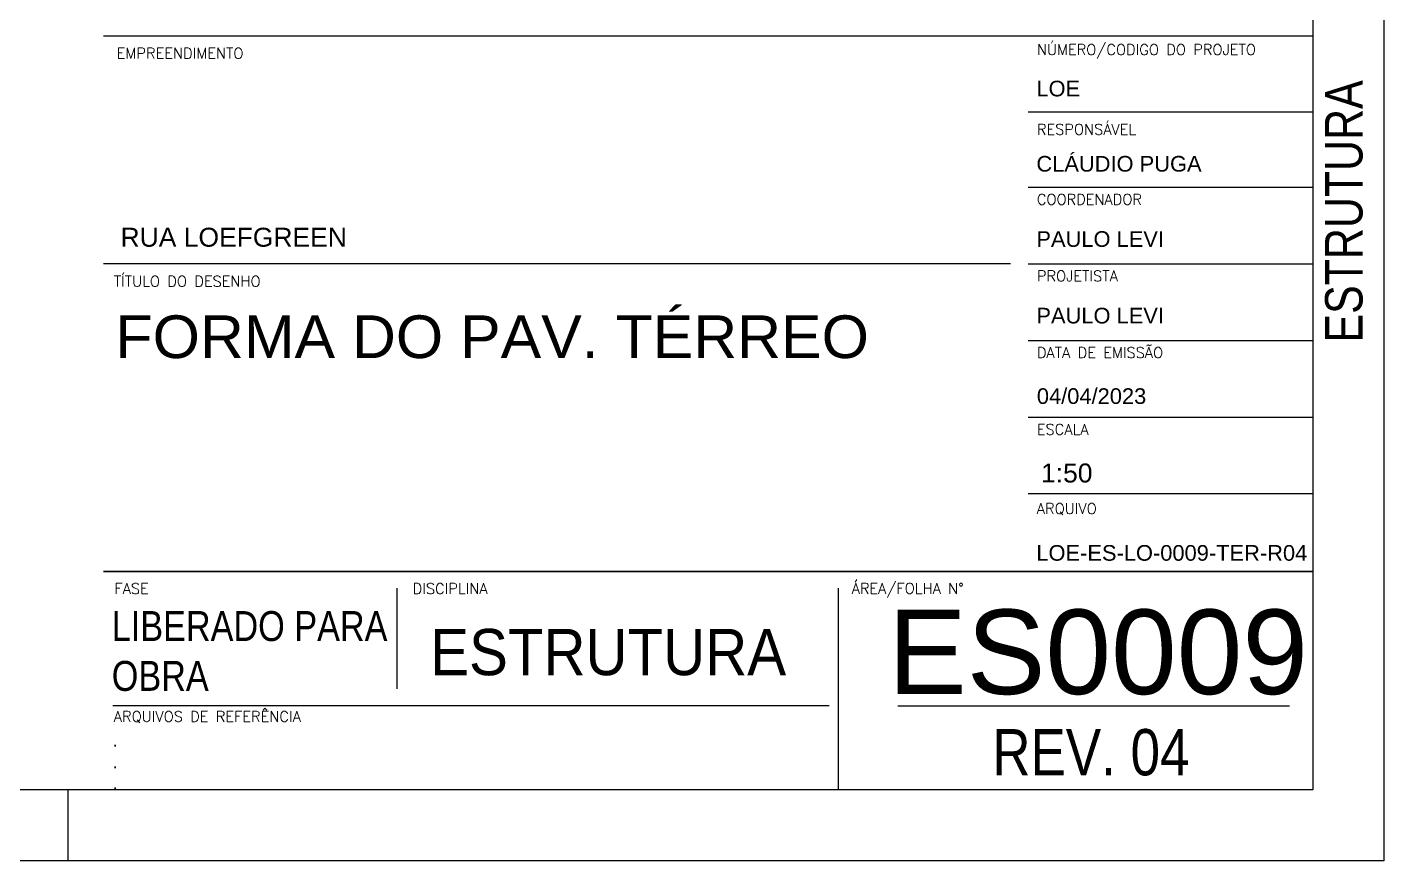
# Model space of a CAD drawing. Extents: x -5173 to 5397, y -2411 to 2089.
# Drawn here: x 4443 to 5397, y -2411 to -1826 of the extents above; entities that cross this region are included whole.
import ezdxf

# ---------------------------------------------------------------- set-up
doc = ezdxf.new("R2010")
doc.units = 0
doc.header["$LTSCALE"] = 50
doc.header["$MEASUREMENT"] = 0
doc.layers.add('CARIMBO', color=7, linetype='CONTINUOUS')
doc.layers.add('F-MARGEM', color=1, linetype='CONTINUOUS')
doc.styles.add('AR-REF', font='arial.ttf')
doc.styles.add('CONT-TITULO', font='arial.ttf')
doc.styles.add('NFOLHA', font='ARIALN.TTF')
doc.styles.add('STYLE3', font='simplex.shx')
doc.styles.add('TITULO DESENHO', font='arial.ttf', dxfattribs={"width": 1.02})

# ---------------------------------------------------------------- blocks, each defined once
blk = doc.blocks.new('A0-5L_900')
at = {"layer": 'F-MARGEM', "color": 2}
blk.add_line((192.9, 1), (192.9, 0), dxfattribs=at)
blk.add_lwpolyline([(0, 0), (0, 90), (211.4, 90), (211.4, 0)], close=True, dxfattribs=at)
at = {"layer": 'F-MARGEM', "color": 7}
blk.add_lwpolyline([(2.5, 89), (210.4, 89), (210.4, 1), (2.5, 1)], close=True, dxfattribs=at)

msp = doc.modelspace()

# ---------------------------------------------------------------- linework, layer by layer
at = {"layer": 'CARIMBO', "color": 6}
for p, q in [((5346.576, -1832.08), (4496.576, -1832.08)), ((5134.189, -1992.08), (4496.576, -1992.08)), ((5346.576, -2208.273), (4496.576, -2208.273))]:
    msp.add_line(p, q, dxfattribs=at)
at = {"layer": 'CARIMBO', "color": 1}
for p, q in [((5146.576, -1885.413), (5346.576, -1885.413)), ((5146.576, -1938.264), (5346.576, -1938.264)), ((5146.576, -1992.08), (5346.576, -1992.08)), ((5146.576, -2045.896), (5346.576, -2045.896)), ((5146.576, -2099.713), (5346.576, -2099.713)), ((5146.576, -2153.529), (5346.576, -2153.529)), ((4703.103, -2290.717), (4703.103, -2219.956)), ((5013.334, -2361.477), (5013.334, -2219.956)), ((5006.698, -2302.59), (4503.212, -2302.59)), ((5054.938, -2302.59), (5330.327, -2302.59))]:
    msp.add_line(p, q, dxfattribs=at)
at = {"layer": 'CARIMBO', "color": 94}
msp.add_line((4496.576, -2208.273), (5346.576, -2208.273), dxfattribs=at)

# ---------------------------------------------------------------- block references
at = {"layer": 'F-MARGEM', "linetype": 'Continuous', "xscale": 50, "yscale": 50, "zscale": 50}
msp.add_blockref('A0-5L_900', (-5173.424, -2411.477), dxfattribs=at)

# ---------------------------------------------------------------- texts
at = {"layer": 'CARIMBO', "color": 2, "style": 'STYLE3'}
for s, p in [('EMPREENDIMENTO', (4505.92, -1847.87)), ('NÚMERO/CODIGO DO PROJETO', (5152.667, -1845.277)), ('RESPONSÁVEL', (5152.715, -1901.366)), ('COORDENADOR', (5152.667, -1950.525)), ('TÍTULO DO DESENHO', (4503.877, -2008.055)), ('PROJETISTA', (5152.667, -2004.342)), ('DATA DE EMISSÃO', (5152.715, -2058.218)), ('ESCALA', (5152.667, -2112.162)), ('ARQUIVO', (5152.667, -2167.753)), ('FASE', (4504.302, -2223.947)), ('DISCIPLINA', (4713.93, -2223.947)), ('ÁREA/FOLHA N°', (5022.498, -2223.868)), ('ARQUIVOS DE REFERÊNCIA', (4503.868, -2313.822))]:
    msp.add_text(s, height=7.5, dxfattribs=at).set_placement(p)
at = {"layer": 'CARIMBO', "color": 5, "style": 'NFOLHA'}
msp.add_text('ESTRUTURA', height=26.325, rotation=90, dxfattribs=at).set_placement((5381.572, -2047.366))
at = {"layer": 'CARIMBO', "color": 3, "style": 'AR-REF'}
for s, height, p in [('RUA LOEFGREEN', 13.31, (4508.608, -1980.046)), ('LOE-ES-LO-0009-TER-R04', 11, (5152.31, -2200.645))]:
    msp.add_text(s, height=height, dxfattribs=at).set_placement(p)
at = {"layer": 'CARIMBO', "color": 5}
for s, height, style, width, p in [('FORMA DO PAV. TÉRREO', 30, 'TITULO DESENHO', 1.02, (4505.051, -2058.293)), ('ESTRUTURA', 32.5, 'NFOLHA', 1.1, (4726.255, -2281.055))]:
    msp.add_text(s, height=height, dxfattribs=dict(at, style=style, width=width)).set_placement(p)
for s, height, style, p in [('ES0009', 59.4, 'CONT-TITULO', (5048.024, -2294.349)), ('REV. 04', 32.5, 'NFOLHA', (5121.325, -2351.417))]:
    msp.add_text(s, height=height, dxfattribs=dict(at, style=style)).set_placement(p)
at = {"layer": 'CARIMBO', "color": 3, "attachment_point": 1, "style": 'AR-REF'}
for s, insert, char_height, width in [('LOE', (5152.342, -1863.442), 11, 676.52863), ('{\\fArial Unicode MS|b0|i0|c0|p34;CLÁUDIO PUGA}', (5152.342, -1916.292), 11, 676.52863), ('{\\fArial Unicode MS|b0|i0|c0|p34;PAULO LEVI}', (5152.342, -1969.143), 11, 676.52863), ('{\\fArial Unicode MS|b0|i0|c0|p34;PAULO LEVI}', (5152.342, -2022.959), 11, 676.52863), ('1:50', (5155.591, -2132.372), 13.31, 818.59964), ('.', (4503.043, -2322.204), 9, 676.52863), ('.', (4503.043, -2337.488), 9, 676.52863), ('.', (4503.043, -2352.309), 9, 676.52863)]:
    msp.add_mtext(s, dxfattribs=dict(at, insert=insert, char_height=char_height, width=width))
at = {"layer": 'CARIMBO', "color": 5, "insert": (4502.405, -2236.042), "char_height": 21, "attachment_point": 1, "style": 'NFOLHA'}
msp.add_mtext_dynamic_manual_height_columns('LIBERADO PARA OBRA', width=200.69773, gutter_width=1, heights=[0], dxfattribs=at)
at = {"layer": 'CARIMBO', "color": 3, "style": 'AR-REF'}
msp.add_attdef('04/04/2023', (5152.667, -2090.501), '', height=11, dxfattribs=at)
msp.add_attdef('04/04/2023', (5152.667, -2090.501), '', height=11, dxfattribs=at)

doc.saveas('drawing.dxf')
